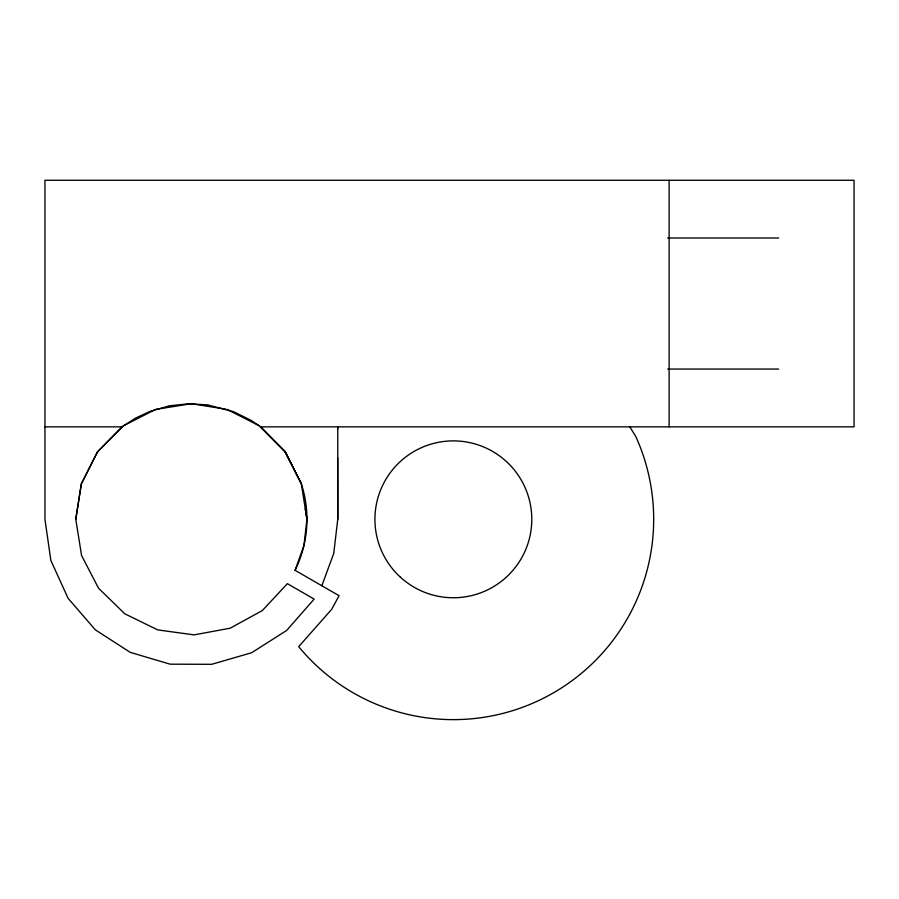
<?xml version="1.0" encoding="UTF-8"?>
<svg xmlns="http://www.w3.org/2000/svg" width="899" height="899" viewBox="0 0 899 899"><rect width="100%" height="100%" fill="white"/><g stroke="black" fill="none" stroke-linecap="round" stroke-linejoin="round"><path stroke-width="1.35" d="M337.653 428.879L337.709 426.845M305.289 508.767L306.941 519.319L303.941 545.491L295.086 570.314L339.058 595.689L331.742 609.264L298.693 646.673A200.353 200.353 0 0 0 635.705 436.33L629.783 426.845M337.766 426.845L337.766 519.319L333.731 553.481L321.831 585.743M260.71 426.845L854.05 426.845L854.05 180.272L44.95 180.272L44.95 519.319L50.861 560.482L68.099 598.329L95.294 629.806L130.243 652.359L170.113 664.181L211.703 664.305L251.653 652.73L286.736 630.401L314.122 599.094L287.388 583.653L262.373 610.522L230.2 628.187L194.105 634.874L157.741 629.907L124.759 613.792L98.497 588.148L81.595 555.56L75.774 519.319L81.247 484.156L97.159 452.332L122.006 426.845L135.401 418.181L149.908 411.416L169.608 405.797L188.565 403.763L207.647 404.887L233.616 411.731L251.012 420.316L260.71 426.845L285.556 452.332L301.468 484.156A115.589 115.589 0 0 1 295.086 570.314M75.774 519.319L81.427 483.595L97.845 451.377L123.421 425.811L155.639 409.393L191.363 403.73L225.705 409.169M667.721 237.988L778.646 237.988M667.755 369.062L778.568 369.062M44.95 426.845L122.006 426.845M227.076 409.393L259.294 425.811L284.871 451.377L301.289 483.595L306.941 519.319M260.339 426.845L284.871 451.377L301.289 483.595M337.653 457.805L337.766 519.319M669.114 180.272L669.114 426.845M400.415 577.203A78.449 78.449 0 0 0 529.949 536.22A78.449 78.449 0 0 0 429.688 444.533A78.449 78.449 0 0 0 400.415 577.203"/></g></svg>
